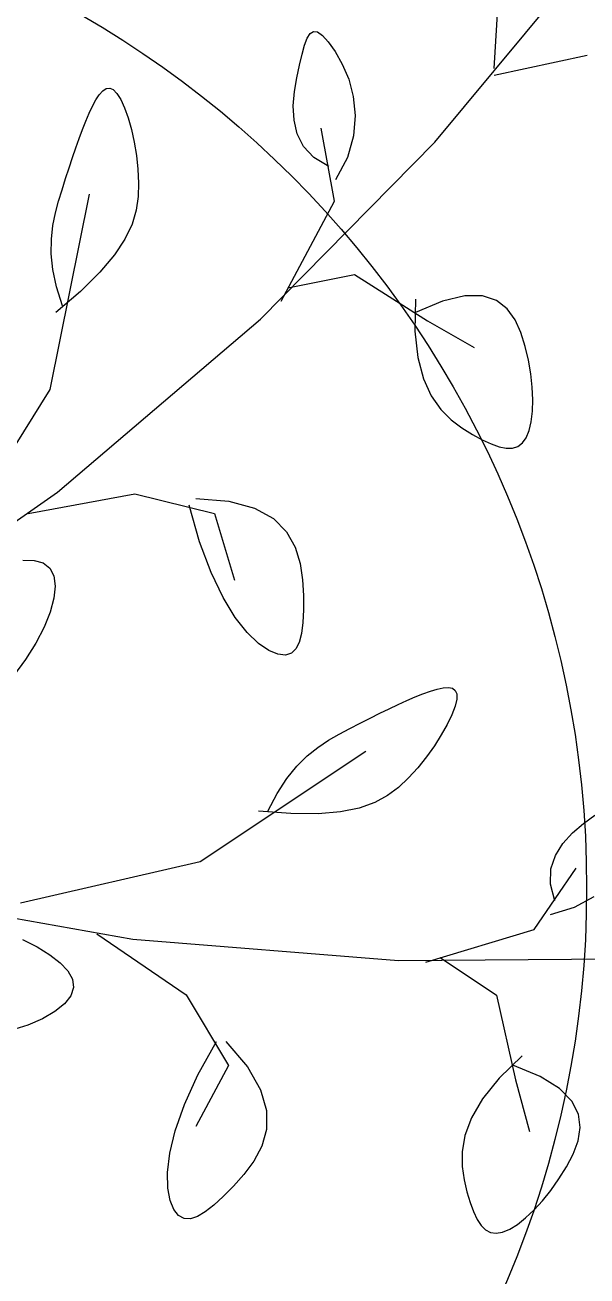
# Model space of a CAD drawing. Header units: centimetres. Extents: x -26724 to 60145, y -23645 to 6771.
# Drawn here: x -19234.67 to -19217.77, y 1671.37 to 1709.01 of the extents above; entities that cross this region are included whole.
import ezdxf

# ---------------------------------------------------------------- set-up
doc = ezdxf.new("R2010")
doc.units = ezdxf.units.CM
doc.linetypes.add('AUSGEZOGEN', pattern=[0])
doc.linetypes.add('PUNKT2_S9', pattern=[0.35, 0.15, -0.1, 0, -0.1])
doc.layers.add('4.KOTE', color=88, linetype='Continuous', lineweight=15)
doc.layers.add('Moebel', color=252, linetype='PUNKT2_S9', lineweight=13)
doc.styles.get("Standard").update_dxf_attribs({"font": 'calibri.ttf'})
doc.dimstyles.new('ja 1 50', dxfattribs={"dimtxt": 10, "dimasz": 5, "dimexe": 5, "dimexo": 5, "dimgap": 1, "dimtad": 1, "dimdec": 0, "dimtxsty": 'Standard', "dimblk": 'ARCHTICK', "dimcen": 2.5, "dimclrd": 256, "dimclrt": 7, "dimadec": 0, "dimazin": 0, "dimtfac": 1, "dimtdec": 0, "dimtix": 1, "dimtmove": 1, "dimatfit": 3, "dimldrblk": 'ARCHTICK', "dimfxl": 10, "dimfxlon": 1, "dimlwd": 0, "dimlwe": 9, "dimarcsym": 0})

# ---------------------------------------------------------------- blocks, each defined once
blk = doc.blocks.new('ggggt')
at = {"layer": 'Moebel', "color": 91, "linetype": 'AUSGEZOGEN', "lineweight": 18, "transparency": 33554687}
for p, q in [((1593.455, 2012.56, 13.5), (1597.891, 2017.891, 13.5)), ((1595.243, 2014.777, 13.5), (1595.443, 2017.975, 13.5)), ((1589.708, 2015.827, 13.5), (1589.809, 2015.891, 13.5)), ((1589.809, 2015.891, 13.5), (1589.931, 2015.875, 13.5)), ((1589.931, 2015.875, 13.5), (1590.077, 2015.772, 13.5)), ((1589.541, 2015.478, 13.5), (1589.62, 2015.687, 13.5)), ((1589.62, 2015.687, 13.5), (1589.708, 2015.827, 13.5)), ((1590.077, 2015.772, 13.5), (1590.254, 2015.577, 13.5)), ((1590.254, 2015.577, 13.5), (1590.461, 2015.286, 13.5)), ((1589.386, 2014.877, 13.5), (1589.465, 2015.207, 13.5)), ((1589.465, 2015.207, 13.5), (1589.541, 2015.478, 13.5)), ((1590.461, 2015.286, 13.5), (1590.675, 2014.908, 13.5)), ((1595.243, 2014.577, 13.5), (1598.046, 2015.177, 13.5)), ((1589.305, 2014.498, 13.5), (1589.386, 2014.877, 13.5)), ((1590.675, 2014.908, 13.5), (1590.867, 2014.453, 13.5)), ((1589.236, 2014.085, 13.5), (1589.305, 2014.498, 13.5)), ((1590.867, 2014.453, 13.5), (1591.007, 2013.934, 13.5)), ((1583.364, 2013.987, 13.5), (1583.467, 2014.103, 13.5)), ((1583.467, 2014.103, 13.5), (1583.571, 2014.172, 13.5)), ((1583.571, 2014.172, 13.5), (1583.677, 2014.187, 13.5)), ((1583.677, 2014.187, 13.5), (1583.785, 2014.141, 13.5)), ((1583.785, 2014.141, 13.5), (1583.896, 2014.028, 13.5)), ((1583.896, 2014.028, 13.5), (1584.01, 2013.842, 13.5)), ((1589.201, 2013.653, 13.5), (1589.236, 2014.085, 13.5)), ((1583.062, 2013.428, 13.5), (1583.162, 2013.642, 13.5)), ((1583.162, 2013.642, 13.5), (1583.263, 2013.831, 13.5)), ((1583.263, 2013.831, 13.5), (1583.364, 2013.987, 13.5)), ((1584.01, 2013.842, 13.5), (1584.122, 2013.592, 13.5)), ((1589.222, 2013.222, 13.5), (1589.201, 2013.653, 13.5)), ((1591.007, 2013.934, 13.5), (1591.067, 2013.361, 13.5)), ((1582.962, 2013.194, 13.5), (1583.062, 2013.428, 13.5)), ((1584.122, 2013.592, 13.5), (1584.23, 2013.288, 13.5)), ((1584.23, 2013.288, 13.5), (1584.328, 2012.941, 13.5)), ((1591.067, 2013.361, 13.5), (1591.017, 2012.745, 13.5)), ((1582.761, 2012.674, 13.5), (1582.861, 2012.942, 13.5)), ((1582.861, 2012.942, 13.5), (1582.962, 2013.194, 13.5)), ((1584.328, 2012.941, 13.5), (1584.413, 2012.561, 13.5)), ((1589.318, 2012.806, 13.5), (1589.222, 2013.222, 13.5)), ((1590.437, 2010.779, 13.5), (1590.036, 2012.978, 13.5)), ((1582.659, 2012.391, 13.5), (1582.761, 2012.674, 13.5)), ((1584.413, 2012.561, 13.5), (1584.481, 2012.158, 13.5)), ((1588.216, 2007.229, 13.5), (1593.455, 2012.56, 13.5)), ((1589.511, 2012.424, 13.5), (1589.318, 2012.806, 13.5)), ((1591.017, 2012.745, 13.5), (1590.828, 2012.097, 13.5)), ((1582.557, 2012.094, 13.5), (1582.659, 2012.391, 13.5)), ((1584.481, 2012.158, 13.5), (1584.527, 2011.744, 13.5)), ((1589.821, 2012.093, 13.5), (1589.511, 2012.424, 13.5)), ((1582.35, 2011.461, 13.5), (1582.454, 2011.783, 13.5)), ((1582.454, 2011.783, 13.5), (1582.557, 2012.094, 13.5)), ((1584.527, 2011.744, 13.5), (1584.547, 2011.329, 13.5)), ((1590.271, 2011.829, 13.5), (1589.821, 2012.093, 13.5)), ((1590.828, 2012.097, 13.5), (1590.471, 2011.429, 13.5)), ((1582.244, 2011.129, 13.5), (1582.35, 2011.461, 13.5)), ((1581.889, 2005.119, 13.5), (1583.065, 2010.991, 13.5)), ((1582.139, 2010.786, 13.5), (1582.244, 2011.129, 13.5)), ((1584.547, 2011.329, 13.5), (1584.535, 2010.92, 13.5)), ((1582.043, 2010.428, 13.5), (1582.139, 2010.786, 13.5)), ((1584.535, 2010.92, 13.5), (1584.475, 2010.509, 13.5)), ((1588.835, 2007.78, 13.5), (1590.437, 2010.779, 13.5)), ((1581.966, 2010.048, 13.5), (1582.043, 2010.428, 13.5)), ((1584.475, 2010.509, 13.5), (1584.348, 2010.087, 13.5)), ((1581.921, 2009.642, 13.5), (1581.966, 2010.048, 13.5)), ((1584.348, 2010.087, 13.5), (1584.136, 2009.642, 13.5)), ((1581.917, 2009.203, 13.5), (1581.921, 2009.642, 13.5)), ((1584.136, 2009.642, 13.5), (1583.82, 2009.165, 13.5)), ((1581.965, 2008.725, 13.5), (1581.917, 2009.203, 13.5)), ((1583.82, 2009.165, 13.5), (1583.381, 2008.644, 13.5)), ((1582.076, 2008.203, 13.5), (1581.965, 2008.725, 13.5)), ((1583.381, 2008.644, 13.5), (1582.801, 2008.07, 13.5)), ((1589.035, 2008.18, 13.5), (1591.038, 2008.58, 13.5)), ((1591.038, 2008.58, 13.5), (1593.24, 2007.18, 13.5)), ((1582.801, 2008.07, 13.5), (1582.061, 2007.431, 13.5)), ((1582.261, 2007.631, 13.5), (1582.076, 2008.203, 13.5)), ((1592.874, 2007.831, 13.5), (1592.857, 2006.872, 13.5)), ((1593.694, 2007.777, 13.5), (1592.874, 2007.431, 13.5)), ((1594.362, 2007.935, 13.5), (1593.694, 2007.777, 13.5)), ((1594.896, 2007.931, 13.5), (1594.362, 2007.935, 13.5)), ((1595.315, 2007.791, 13.5), (1594.896, 2007.931, 13.5)), ((1595.634, 2007.543, 13.5), (1595.315, 2007.791, 13.5)), ((1582.105, 2002.032, 13.5), (1588.216, 2007.229, 13.5)), ((1595.873, 2007.213, 13.5), (1595.634, 2007.543, 13.5)), ((1592.857, 2006.872, 13.5), (1592.943, 2006.08, 13.5)), ((1593.24, 2007.18, 13.5), (1594.642, 2006.381, 13.5)), ((1596.048, 2006.828, 13.5), (1595.873, 2007.213, 13.5)), ((1596.178, 2006.415, 13.5), (1596.048, 2006.828, 13.5)), ((1596.277, 2005.997, 13.5), (1596.178, 2006.415, 13.5)), ((1592.943, 2006.08, 13.5), (1593.114, 2005.438, 13.5)), ((1596.348, 2005.585, 13.5), (1596.277, 2005.997, 13.5)), ((1593.114, 2005.438, 13.5), (1593.352, 2004.924, 13.5)), ((1596.391, 2005.186, 13.5), (1596.348, 2005.585, 13.5)), ((1578.948, 2000.421, 13.5), (1581.889, 2005.119, 13.5)), ((1596.408, 2004.809, 13.5), (1596.391, 2005.186, 13.5)), ((1593.352, 2004.924, 13.5), (1593.637, 2004.519, 13.5)), ((1596.397, 2004.461, 13.5), (1596.408, 2004.809, 13.5)), ((1593.637, 2004.519, 13.5), (1593.951, 2004.204, 13.5)), ((1596.361, 2004.149, 13.5), (1596.397, 2004.461, 13.5)), ((1593.951, 2004.204, 13.5), (1594.276, 2003.96, 13.5)), ((1594.276, 2003.96, 13.5), (1594.593, 2003.766, 13.5)), ((1596.211, 2003.666, 13.5), (1596.299, 2003.882, 13.5)), ((1596.299, 2003.882, 13.5), (1596.361, 2004.149, 13.5)), ((1594.593, 2003.766, 13.5), (1594.886, 2003.607, 13.5)), ((1594.886, 2003.607, 13.5), (1595.153, 2003.483, 13.5)), ((1595.153, 2003.483, 13.5), (1595.394, 2003.397, 13.5)), ((1595.961, 2003.405, 13.5), (1596.099, 2003.508, 13.5)), ((1596.099, 2003.508, 13.5), (1596.211, 2003.666, 13.5)), ((1595.394, 2003.397, 13.5), (1595.609, 2003.354, 13.5)), ((1595.609, 2003.354, 13.5), (1595.798, 2003.355, 13.5)), ((1595.798, 2003.355, 13.5), (1595.961, 2003.405, 13.5)), ((1575.055, 1997.103, 13.5), (1582.105, 2002.032, 13.5)), ((1581.225, 2001.383, 13.5), (1584.429, 2001.983, 13.5)), ((1584.429, 2001.983, 13.5), (1586.832, 2001.383, 13.5)), ((1586.383, 2000.53, 13.5), (1586.066, 2001.634, 13.5)), ((1586.266, 2001.833, 13.5), (1587.266, 2001.758, 13.5)), ((1587.266, 2001.758, 13.5), (1588.034, 2001.549, 13.5)), ((1586.832, 2001.383, 13.5), (1587.433, 1999.384, 13.5)), ((1588.034, 2001.549, 13.5), (1588.601, 2001.232, 13.5)), ((1588.601, 2001.232, 13.5), (1588.998, 2000.832, 13.5)), ((1588.998, 2000.832, 13.5), (1589.256, 2000.375, 13.5)), ((1586.727, 1999.61, 13.5), (1586.383, 2000.53, 13.5)), ((1589.256, 2000.375, 13.5), (1589.406, 1999.887, 13.5)), ((1581.065, 1999.986, 13.5), (1581.403, 1999.977, 13.5)), ((1581.403, 1999.977, 13.5), (1581.677, 1999.899, 13.5)), ((1581.677, 1999.899, 13.5), (1581.876, 1999.745, 13.5)), ((1581.876, 1999.745, 13.5), (1581.994, 1999.511, 13.5)), ((1589.406, 1999.887, 13.5), (1589.478, 1999.393, 13.5)), ((1581.994, 1999.511, 13.5), (1582.032, 1999.204, 13.5)), ((1587.086, 1998.858, 13.5), (1586.727, 1999.61, 13.5)), ((1589.478, 1999.393, 13.5), (1589.503, 1998.918, 13.5)), ((1582.032, 1999.204, 13.5), (1581.993, 1998.836, 13.5)), ((1581.993, 1998.836, 13.5), (1581.882, 1998.42, 13.5)), ((1587.451, 1998.262, 13.5), (1587.086, 1998.858, 13.5)), ((1589.503, 1998.918, 13.5), (1589.507, 1998.486, 13.5)), ((1581.882, 1998.42, 13.5), (1581.701, 1997.967, 13.5)), ((1587.809, 1997.807, 13.5), (1587.451, 1998.262, 13.5)), ((1589.507, 1998.486, 13.5), (1589.491, 1998.103, 13.5)), ((1581.701, 1997.967, 13.5), (1581.455, 1997.489, 13.5)), ((1589.491, 1998.103, 13.5), (1589.451, 1997.777, 13.5)), ((1581.455, 1997.489, 13.5), (1581.148, 1996.998, 13.5)), ((1588.149, 1997.48, 13.5), (1587.809, 1997.807, 13.5)), ((1588.462, 1997.266, 13.5), (1588.149, 1997.48, 13.5)), ((1589.382, 1997.51, 13.5), (1589.281, 1997.31, 13.5)), ((1589.451, 1997.777, 13.5), (1589.382, 1997.51, 13.5)), ((1588.736, 1997.152, 13.5), (1588.462, 1997.266, 13.5)), ((1588.962, 1997.126, 13.5), (1588.736, 1997.152, 13.5)), ((1589.142, 1997.18, 13.5), (1588.962, 1997.126, 13.5)), ((1589.281, 1997.31, 13.5), (1589.142, 1997.18, 13.5)), ((1581.148, 1996.998, 13.5), (1580.782, 1996.504, 13.5)), ((1592.867, 1995.868, 13.5), (1593.103, 1995.963, 13.5)), ((1593.103, 1995.963, 13.5), (1593.325, 1996.044, 13.5)), ((1593.325, 1996.044, 13.5), (1593.53, 1996.106, 13.5)), ((1593.53, 1996.106, 13.5), (1593.712, 1996.144, 13.5)), ((1593.712, 1996.144, 13.5), (1593.866, 1996.154, 13.5)), ((1593.866, 1996.154, 13.5), (1593.989, 1996.129, 13.5)), ((1593.989, 1996.129, 13.5), (1594.075, 1996.065, 13.5)), ((1594.075, 1996.065, 13.5), (1594.119, 1995.956, 13.5)), ((1594.119, 1995.956, 13.5), (1594.117, 1995.797, 13.5)), ((1592.085, 1995.514, 13.5), (1592.357, 1995.643, 13.5)), ((1592.357, 1995.643, 13.5), (1592.618, 1995.761, 13.5)), ((1592.618, 1995.761, 13.5), (1592.867, 1995.868, 13.5)), ((1594.066, 1995.586, 13.5), (1593.969, 1995.329, 13.5)), ((1594.117, 1995.797, 13.5), (1594.066, 1995.586, 13.5)), ((1591.209, 1995.076, 13.5), (1591.51, 1995.23, 13.5)), ((1591.51, 1995.23, 13.5), (1591.803, 1995.376, 13.5)), ((1591.803, 1995.376, 13.5), (1592.085, 1995.514, 13.5)), ((1593.969, 1995.329, 13.5), (1593.83, 1995.038, 13.5)), ((1590.582, 1994.748, 13.5), (1590.899, 1994.916, 13.5)), ((1590.899, 1994.916, 13.5), (1591.209, 1995.076, 13.5)), ((1593.83, 1995.038, 13.5), (1593.654, 1994.723, 13.5)), ((1589.939, 1994.348, 13.5), (1590.261, 1994.562, 13.5)), ((1590.261, 1994.562, 13.5), (1590.582, 1994.748, 13.5)), ((1593.654, 1994.723, 13.5), (1593.445, 1994.394, 13.5)), ((1586.398, 1990.917, 13.5), (1591.382, 1994.237, 13.5)), ((1589.306, 1993.785, 13.5), (1589.619, 1994.093, 13.5)), ((1589.619, 1994.093, 13.5), (1589.939, 1994.348, 13.5)), ((1593.208, 1994.062, 13.5), (1592.948, 1993.737, 13.5)), ((1593.445, 1994.394, 13.5), (1593.208, 1994.062, 13.5)), ((1589.002, 1993.413, 13.5), (1589.306, 1993.785, 13.5)), ((1592.948, 1993.737, 13.5), (1592.669, 1993.429, 13.5)), ((1588.712, 1992.966, 13.5), (1589.002, 1993.413, 13.5)), ((1592.669, 1993.429, 13.5), (1592.371, 1993.147, 13.5)), ((1588.437, 1992.43, 13.5), (1588.712, 1992.966, 13.5)), ((1592.371, 1993.147, 13.5), (1592.039, 1992.9, 13.5)), ((1591.65, 1992.691, 13.5), (1591.186, 1992.526, 13.5)), ((1592.039, 1992.9, 13.5), (1591.65, 1992.691, 13.5)), ((1589.13, 1992.359, 13.5), (1588.154, 1992.43, 13.5)), ((1589.946, 1992.355, 13.5), (1589.13, 1992.359, 13.5)), ((1590.625, 1992.413, 13.5), (1589.946, 1992.355, 13.5)), ((1591.186, 1992.526, 13.5), (1590.625, 1992.413, 13.5)), ((1597.933, 1992.062, 13.5), (1598.274, 1992.306, 13.5)), ((1597.604, 1991.781, 13.5), (1597.933, 1992.062, 13.5)), ((1597.087, 1991.1, 13.5), (1597.313, 1991.462, 13.5)), ((1597.313, 1991.462, 13.5), (1597.604, 1991.781, 13.5)), ((1596.954, 1990.693, 13.5), (1597.087, 1991.1, 13.5)), ((1580.997, 1989.675, 13.5), (1586.398, 1990.917, 13.5)), ((1596.445, 1988.875, 13.5), (1597.716, 1990.713, 13.5)), ((1596.939, 1990.239, 13.5), (1596.954, 1990.693, 13.5)), ((1575.898, 1990.081, 13.5), (1584.368, 1988.582, 13.5)), ((1597.07, 1989.735, 13.5), (1596.939, 1990.239, 13.5)), ((1597.653, 1989.53, 13.5), (1596.929, 1989.31, 13.5)), ((1598.245, 1989.855, 13.5), (1597.653, 1989.53, 13.5)), ((1593.192, 1987.887, 13.5), (1596.445, 1988.875, 13.5)), ((1581.053, 1988.572, 13.5), (1581.491, 1988.345, 13.5)), ((1583.288, 1988.745, 13.5), (1585.977, 1986.903, 13.5)), ((1584.368, 1988.582, 13.5), (1592.364, 1987.935, 13.5)), ((1581.491, 1988.345, 13.5), (1581.873, 1988.111, 13.5)), ((1581.873, 1988.111, 13.5), (1582.187, 1987.87, 13.5)), ((1593.616, 1988.028, 13.5), (1595.315, 1986.895, 13.5)), ((1582.187, 1987.87, 13.5), (1582.419, 1987.625, 13.5)), ((1592.364, 1987.935, 13.5), (1599.839, 1988, 13.5)), ((1582.419, 1987.625, 13.5), (1582.557, 1987.376, 13.5)), ((1582.557, 1987.376, 13.5), (1582.59, 1987.126, 13.5)), ((1582.59, 1987.126, 13.5), (1582.507, 1986.877, 13.5)), ((1585.977, 1986.903, 13.5), (1587.252, 1984.78, 13.5)), ((1595.315, 1986.895, 13.5), (1595.883, 1984.348, 13.5)), ((1582.317, 1986.633, 13.5), (1582.03, 1986.401, 13.5)), ((1582.507, 1986.877, 13.5), (1582.317, 1986.633, 13.5)), ((1581.657, 1986.186, 13.5), (1581.209, 1985.993, 13.5)), ((1582.03, 1986.401, 13.5), (1581.657, 1986.186, 13.5)), ((1581.209, 1985.993, 13.5), (1580.697, 1985.829, 13.5)), ((1586.331, 1984.495, 13.5), (1586.887, 1985.499, 13.5)), ((1587.17, 1985.499, 13.5), (1587.824, 1984.738, 13.5)), ((1596.083, 1985.067, 13.5), (1595.393, 1984.401, 13.5)), ((1587.252, 1984.78, 13.5), (1586.264, 1982.942, 13.5)), ((1587.824, 1984.738, 13.5), (1588.219, 1984.047, 13.5)), ((1596.625, 1984.45, 13.5), (1595.801, 1984.784, 13.5)), ((1585.924, 1983.601, 13.5), (1586.331, 1984.495, 13.5)), ((1595.393, 1984.401, 13.5), (1594.895, 1983.78, 13.5)), ((1595.883, 1984.348, 13.5), (1596.308, 1982.791, 13.5)), ((1597.209, 1984.089, 13.5), (1596.625, 1984.45, 13.5)), ((1588.219, 1984.047, 13.5), (1588.396, 1983.422, 13.5)), ((1597.584, 1983.708, 13.5), (1597.209, 1984.089, 13.5)), ((1585.647, 1982.815, 13.5), (1585.924, 1983.601, 13.5)), ((1594.895, 1983.78, 13.5), (1594.561, 1983.205, 13.5)), ((1597.781, 1983.313, 13.5), (1597.584, 1983.708, 13.5)), ((1588.396, 1983.422, 13.5), (1588.394, 1982.858, 13.5)), ((1594.561, 1983.205, 13.5), (1594.366, 1982.674, 13.5)), ((1597.832, 1982.912, 13.5), (1597.781, 1983.313, 13.5)), ((1585.483, 1982.136, 13.5), (1585.647, 1982.815, 13.5)), ((1588.394, 1982.858, 13.5), (1588.253, 1982.353, 13.5)), ((1597.767, 1982.509, 13.5), (1597.832, 1982.912, 13.5)), ((1594.366, 1982.674, 13.5), (1594.281, 1982.186, 13.5)), ((1597.619, 1982.113, 13.5), (1597.767, 1982.509, 13.5)), ((1585.414, 1981.561, 13.5), (1585.483, 1982.136, 13.5)), ((1588.253, 1982.353, 13.5), (1588.014, 1981.902, 13.5)), ((1594.281, 1982.186, 13.5), (1594.281, 1981.741, 13.5)), ((1597.418, 1981.729, 13.5), (1597.619, 1982.113, 13.5)), ((1588.014, 1981.902, 13.5), (1587.715, 1981.502, 13.5)), ((1594.281, 1981.741, 13.5), (1594.338, 1981.338, 13.5)), ((1597.193, 1981.364, 13.5), (1597.418, 1981.729, 13.5)), ((1585.424, 1981.089, 13.5), (1585.414, 1981.561, 13.5)), ((1587.715, 1981.502, 13.5), (1587.398, 1981.148, 13.5)), ((1594.338, 1981.338, 13.5), (1594.425, 1980.977, 13.5)), ((1596.951, 1981.022, 13.5), (1597.193, 1981.364, 13.5)), ((1585.494, 1980.716, 13.5), (1585.424, 1981.089, 13.5)), ((1587.398, 1981.148, 13.5), (1587.095, 1980.84, 13.5)), ((1594.425, 1980.977, 13.5), (1594.52, 1980.658, 13.5)), ((1596.7, 1980.71, 13.5), (1596.951, 1981.022, 13.5)), ((1585.606, 1980.443, 13.5), (1585.494, 1980.716, 13.5)), ((1586.813, 1980.581, 13.5), (1586.554, 1980.378, 13.5)), ((1587.095, 1980.84, 13.5), (1586.813, 1980.581, 13.5)), ((1594.52, 1980.658, 13.5), (1594.621, 1980.381, 13.5)), ((1596.445, 1980.432, 13.5), (1596.7, 1980.71, 13.5)), ((1585.747, 1980.264, 13.5), (1585.606, 1980.443, 13.5)), ((1585.913, 1980.175, 13.5), (1585.747, 1980.264, 13.5)), ((1586.103, 1980.169, 13.5), (1585.913, 1980.175, 13.5)), ((1586.317, 1980.239, 13.5), (1586.103, 1980.169, 13.5)), ((1586.554, 1980.378, 13.5), (1586.317, 1980.239, 13.5)), ((1594.621, 1980.381, 13.5), (1594.731, 1980.15, 13.5)), ((1594.731, 1980.15, 13.5), (1594.851, 1979.967, 13.5)), ((1595.946, 1979.998, 13.5), (1596.192, 1980.193, 13.5)), ((1596.192, 1980.193, 13.5), (1596.445, 1980.432, 13.5)), ((1594.851, 1979.967, 13.5), (1594.986, 1979.835, 13.5)), ((1594.986, 1979.835, 13.5), (1595.137, 1979.755, 13.5)), ((1595.137, 1979.755, 13.5), (1595.307, 1979.73, 13.5)), ((1595.307, 1979.73, 13.5), (1595.498, 1979.762, 13.5)), ((1595.498, 1979.762, 13.5), (1595.713, 1979.853, 13.5)), ((1595.713, 1979.853, 13.5), (1595.946, 1979.998, 13.5))]:
    blk.add_line(p, q, dxfattribs=at)
blk.add_circle((1567.746, 1990.122, 13.5), 30.281, dxfattribs=at)
blk = doc.blocks.new('_ArchTick')
at = {"color": 0, "linetype": 'ByBlock', "const_width": 0.15}
blk.add_lwpolyline([(-0.5, -0.5), (0.5, 0.5)], dxfattribs=at)
blk = doc.blocks.new('*D1667')
at = {"layer": '4.KOTE', "color": 0, "lineweight": 9, "transparency": 16777216}
for p, q in [((-19295.073, 2201.177), (-19295.073, 2187.862)), ((-19200.073, 2182.862), (-19200.073, 2197.862))]:
    blk.add_line(p, q, dxfattribs=at)
at = {"layer": '4.KOTE', "lineweight": 0, "transparency": 16777216}
blk.add_line((-19200.073, 2192.862), (-19295.073, 2192.862), dxfattribs=at)
at = {"layer": 'Defpoints', "color": 0, "transparency": 16777216}
for p in [(-19295.073, 2213.889, 13.5), (-19295.073, 2192.862), (-19200.073, 0, 13.5)]:
    blk.add_point(p, dxfattribs=at)
at = {"layer": '4.KOTE', "lineweight": 0, "transparency": 16777216, "xscale": 5, "yscale": 5, "zscale": 5, "rotation": 180}
blk.add_blockref('_ArchTick', (-19295.073, 2192.862), dxfattribs=at)
at = {"layer": '4.KOTE', "lineweight": 0, "transparency": 16777216, "xscale": 5, "yscale": 5, "zscale": 5}
blk.add_blockref('_ArchTick', (-19200.073, 2192.862), dxfattribs=at)
at = {"layer": '4.KOTE', "color": 7, "transparency": 16777216, "insert": (-19247.573, 2198.985), "char_height": 10, "attachment_point": 5}
blk.add_mtext('95', dxfattribs=at)

msp = doc.modelspace()

# ---------------------------------------------------------------- block references
msp.add_blockref('ggggt', (-20815.803, -307.076, 13.5))

# ---------------------------------------------------------------- dimensions: what is measured, and where the dimension line sits
at = {"layer": '4.KOTE'}
dim = msp.add_linear_dim(base=(-19295.073, 2192.862), p1=(-19200.073, 0, 13.5), p2=(-19295.073, 2213.889, 13.5), dimstyle='ja 1 50', dxfattribs=at)
dim.commit()
dim.dimension.update_dxf_attribs({"geometry": '*D1667', "text_midpoint": (-19247.573, 2198.985)})

doc.saveas('drawing.dxf')
